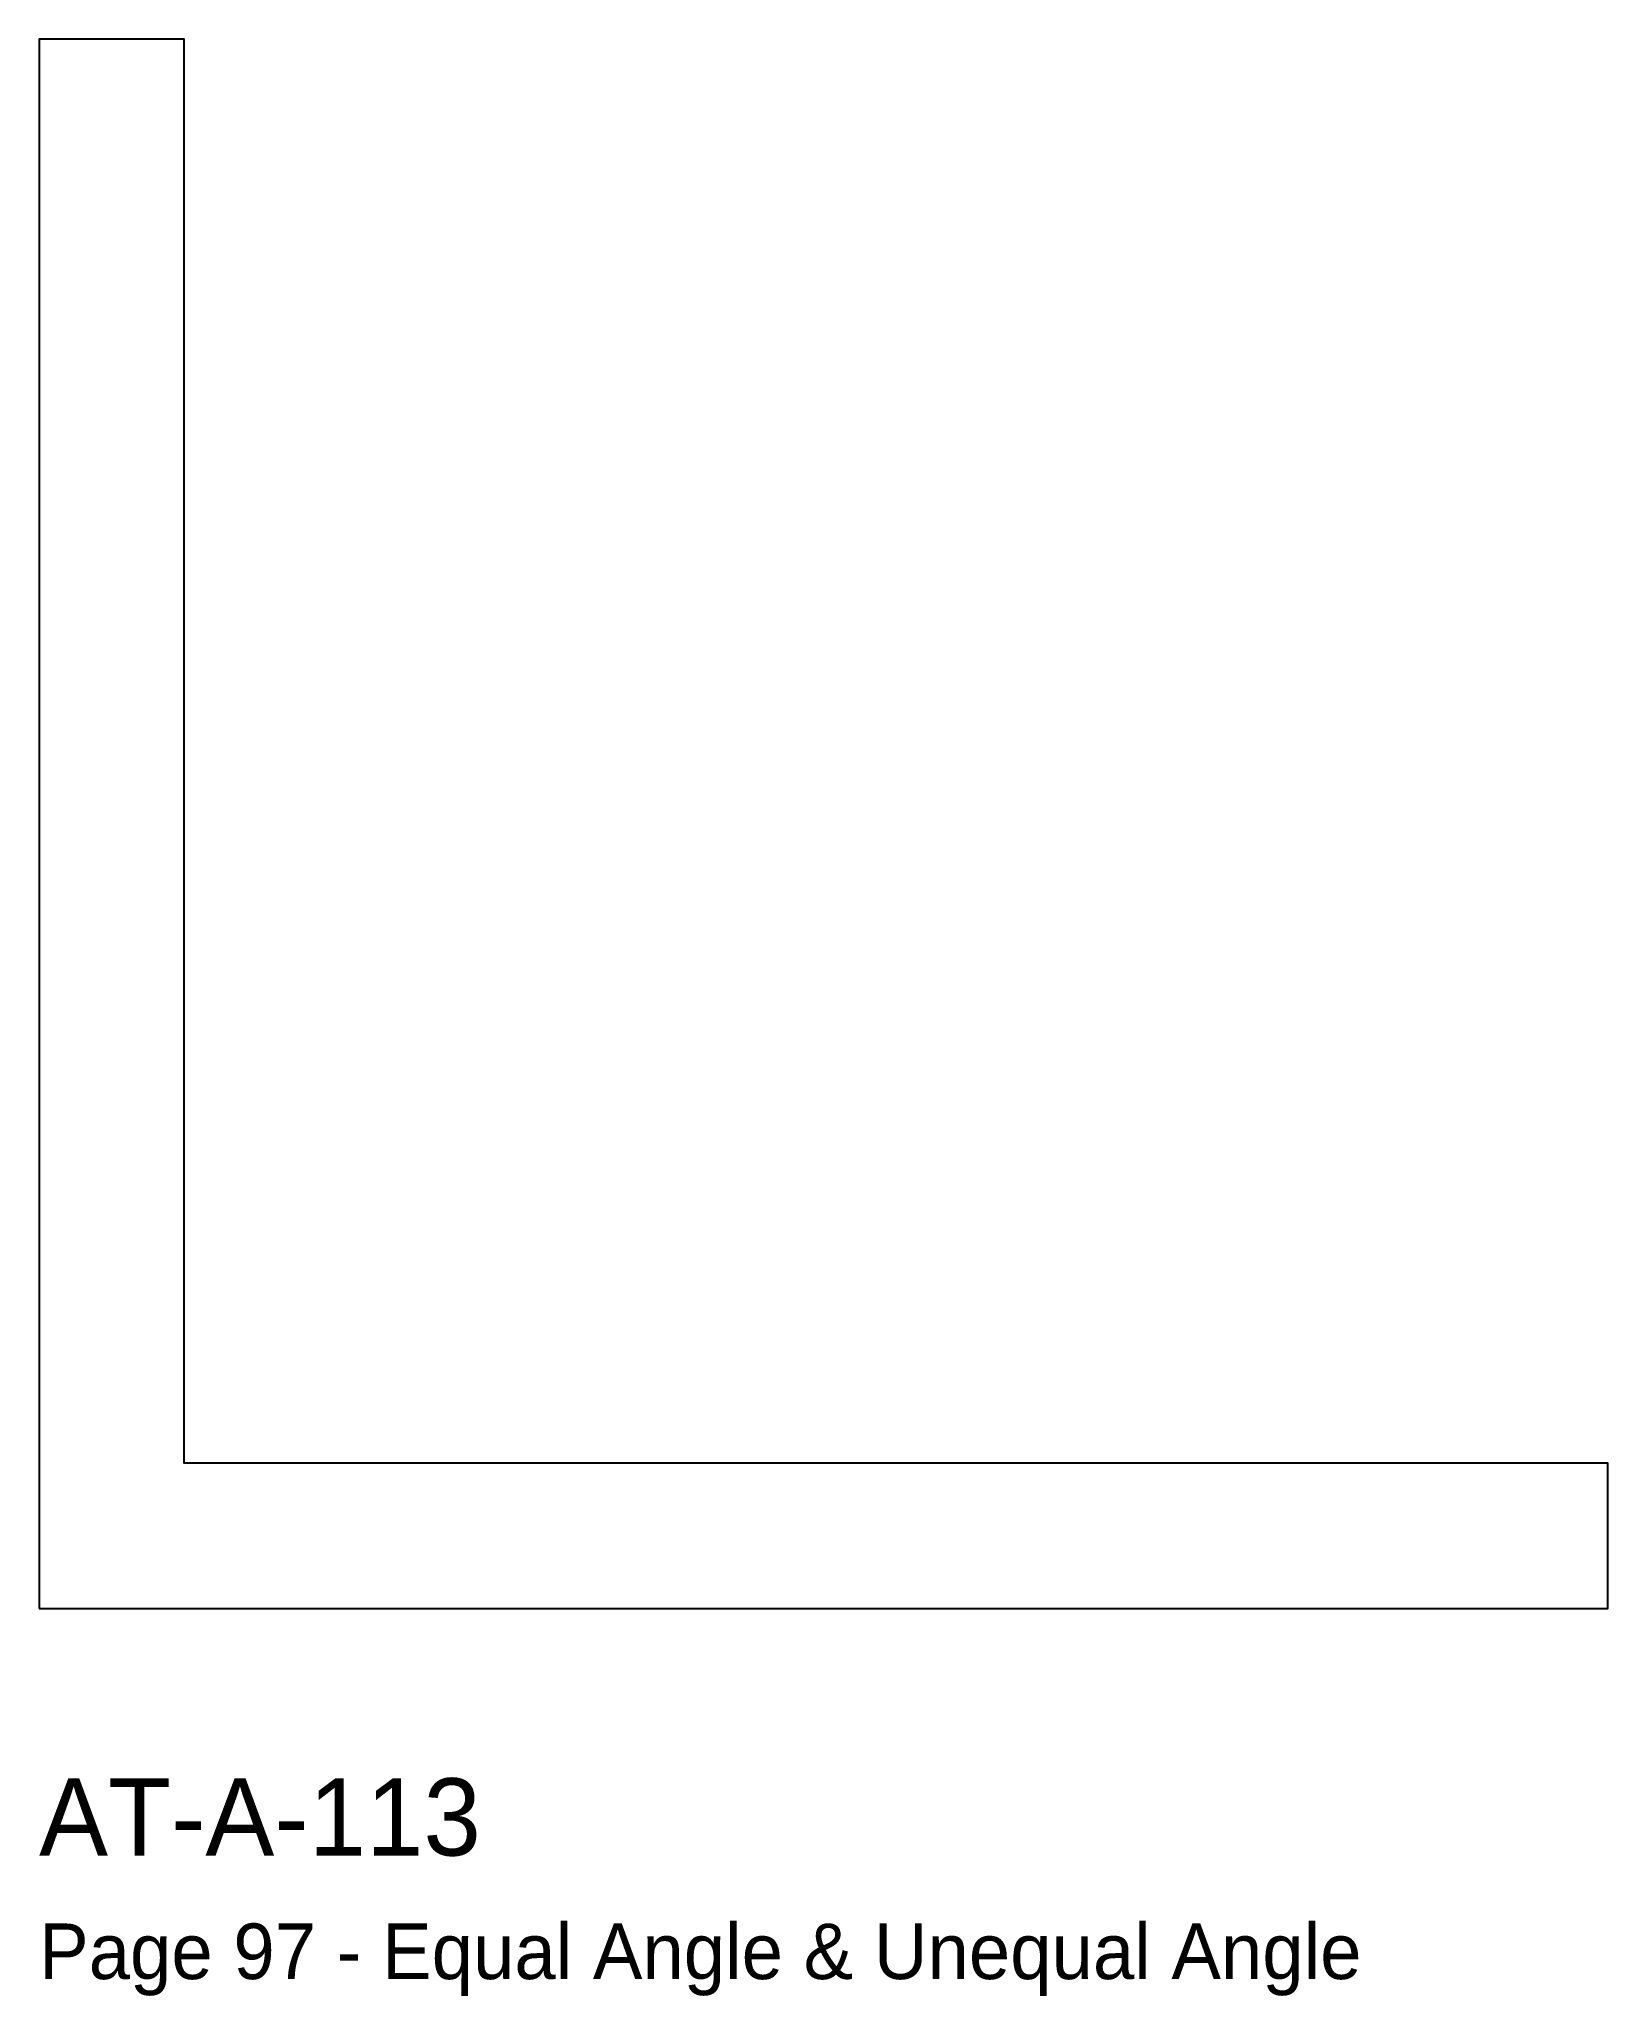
# Model space of a CAD drawing. Header units: millimetres. Extents: x 0 to 50.8, y -12.5 to 50.8.
import ezdxf

# ---------------------------------------------------------------- set-up
doc = ezdxf.new("R2010")
doc.units = ezdxf.units.MM
doc.layers.add('INFO', color=7, linetype='Continuous')
doc.layers.add('PROFILE', color=7, linetype='Continuous')

msp = doc.modelspace()

# ---------------------------------------------------------------- linework, layer by layer
at = {"layer": 'PROFILE'}
msp.add_lwpolyline([(0, 0), (50.8, 0), (50.8, 4.7), (4.7, 4.7), (4.7, 50.8), (0, 50.8)], close=True, dxfattribs=at)

# ---------------------------------------------------------------- texts
at = {"layer": 'INFO'}
for s, height, p in [('AT-A-113', 2.5, (0, -8)), ('Page 97 - Equal Angle & Unequal Angle', 1.8, (0, -12))]:
    msp.add_text(s, height=height, dxfattribs=at).set_placement(p)

doc.saveas('drawing.dxf')
